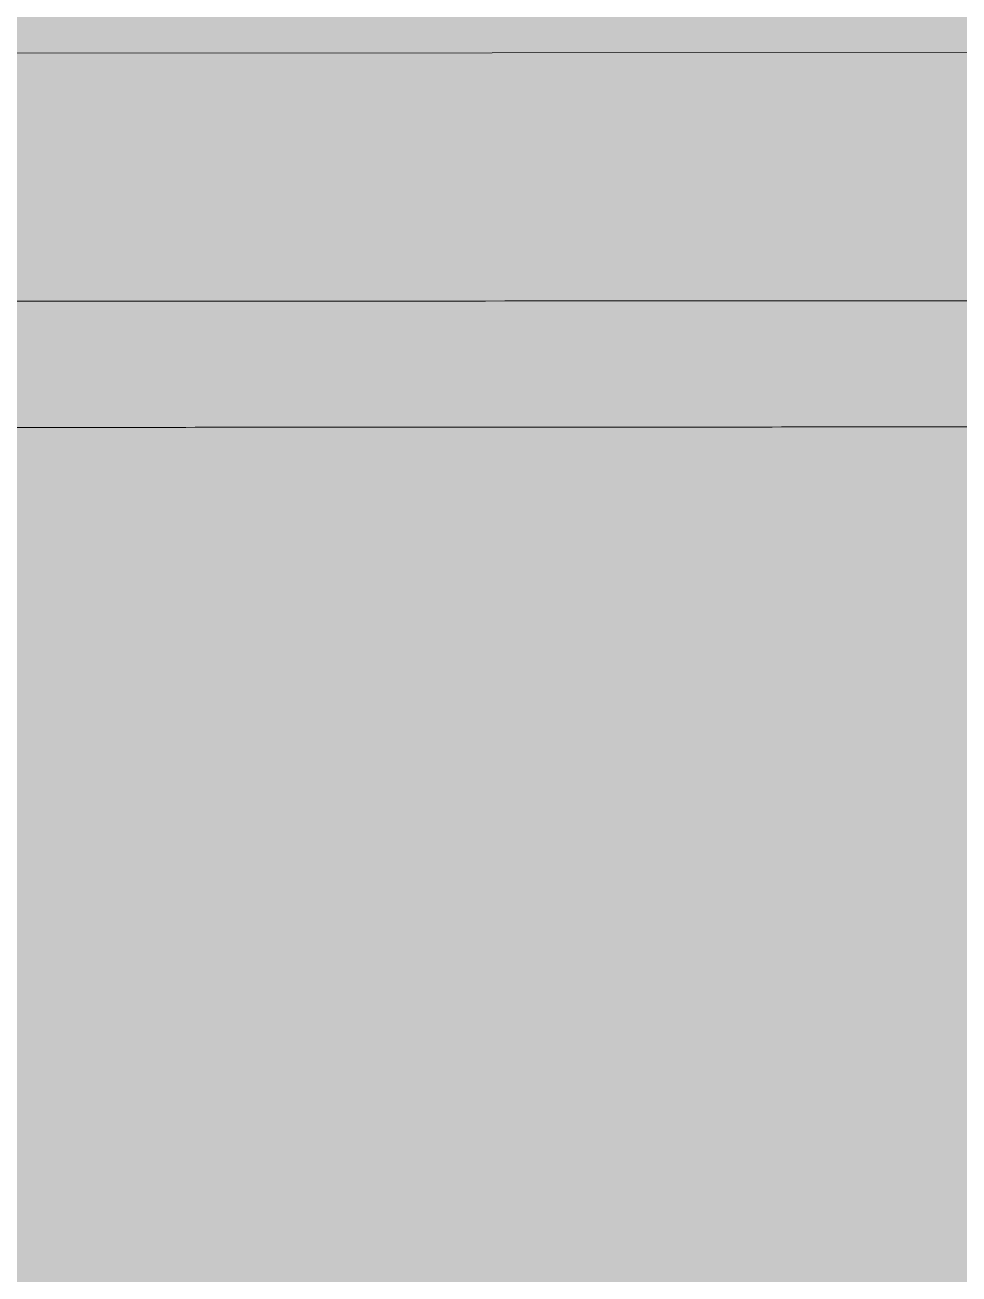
# Model space of a CAD drawing. Header units: millimetres. Extents: x 7964926 to 16080295, y -6277184 to -2986664.
# Drawn here: x 8009003.6 to 8009114.5, y -3080802.2 to -3080653.7 of the extents above; entities that cross this region are included whole.
import ezdxf

# ---------------------------------------------------------------- set-up
doc = ezdxf.new("R2010")
doc.units = ezdxf.units.MM
doc.header["$LTSCALE"] = 2000
doc.header["$MEASUREMENT"] = 0
doc.linetypes.add('160531_SATTVA BANDAPURA_base PLAN$0$160531_SATTVA BANDAPURA_base PLAN$0$PHANTOM', pattern=[63.5, 31.75, -6.35, 6.35, -6.35, 6.35, -6.35])
doc.layers.add('L - paving', color=9, linetype='Continuous', lineweight=5)
doc.layers.add('L-HATCH', color=8, linetype='Continuous', lineweight=5)

# ---------------------------------------------------------------- blocks, each defined once
blk = doc.blocks.new('gym')
at = {"linetype": '160531_SATTVA BANDAPURA_base PLAN$0$160531_SATTVA BANDAPURA_base PLAN$0$PHANTOM', "lineweight": 0}
blk.add_line((-2876.32, -1.56), (-4476.5, -2.46), dxfattribs=at)
at = {"linetype": 'Continuous', "lineweight": 15}
for points in [[(-3565.07, -31.45), (-2980.74, -31.12)], [(-3546.31, -46.44), (-3404.75, -46.36)]]:
    blk.add_open_spline(points, degree=1, dxfattribs=at)

msp = doc.modelspace()

# ---------------------------------------------------------------- hatches: boundary and pattern name
at = {"layer": 'L - paving'}
h = msp.add_hatch(dxfattribs=at)
h.set_pattern_fill('ANSI36', color=37, scale=1000)
h.paths.add_polyline_path([(7997249.07, -3079450.78), (7997249.07, -3078947.26), (7999248.19, -3078947.26), (7999248.19, -3079450.78)], flags=16)
h.paths.add_polyline_path([(8000120.75, -3079437.9), (8000120.75, -3078934.38), (8002119.87, -3078934.38), (8002119.87, -3079437.9)], flags=16)
h.paths.add_polyline_path([(8015248.98, -3079419.06), (8015248.98, -3078915.54), (8017248.09, -3078915.54), (8017248.09, -3079419.06)], flags=16)
h.paths.add_polyline_path([(8018120.65, -3079406.18), (8018120.65, -3078902.67), (8020119.77, -3078902.67), (8020119.77, -3079406.18)], flags=16)
h.paths.add_polyline_path([(7999236.28, -3080456.15), (7999236.28, -3081256.15), (7998436.28, -3081256.15), (7998436.28, -3080456.15)], flags=16)
h.paths.add_polyline_path([(8022495, -3080470.58), (8022495, -3079512), (8023637.09, -3079512), (8023636.13, -3080473.42)])
h.paths.add_polyline_path([(7993153.39, -3080728.49), (7993153.39, -3080434.64), (7993447.24, -3080434.64), (7993447.24, -3080728.49)], flags=16)
h.paths.add_polyline_path([(8007659.24, -3081506.43), (8007659.24, -3081212.58), (8007953.09, -3081212.58), (8007953.09, -3081506.43)], flags=16)
h.paths.add_polyline_path([(8022154.16, -3081211.82), (8022448, -3081211.82), (8022448, -3081505.66), (8022154.16, -3081505.66)], flags=16)
h.paths.add_polyline_path([(8017889.53, -3079143.18), (8017889.53, -3079543.18), (8017489.53, -3079543.18), (8017489.53, -3079143.18)], flags=16)
h.paths.add_polyline_path([(8020361.12, -3079138.13), (8020761.12, -3079138.13), (8020761.12, -3079538.13), (8020361.12, -3079538.13)], flags=16)
h.paths.add_polyline_path([(7999889.63, -3079174.9), (7999889.63, -3079574.9), (7999489.63, -3079574.9), (7999489.63, -3079174.9)], flags=16)
h.paths.add_polyline_path([(7997011.95, -3079179.96), (7997011.95, -3079579.96), (7996611.95, -3079579.96), (7996611.95, -3079179.96)], flags=16)
edge = h.paths.add_edge_path()
edge.add_arc((7997107.17, -3072809.97), 8900, 253.968729, 267.611384)
edge.add_line((7996736.24, -3081702.23), (7996736.24, -3080509.97))
edge.add_line((7996736.24, -3080509.97), (7998136.24, -3080509.97))
edge.add_line((7998136.24, -3080509.97), (7998136.24, -3081709.97))
edge.add_line((7998136.24, -3081709.97), (8001236.23, -3081709.97))
edge.add_line((8001236.23, -3081709.97), (8001236.23, -3080509.96))
edge.add_line((8001236.23, -3080509.96), (8002636.23, -3080509.96))
edge.add_line((8002636.23, -3080509.96), (8002636.23, -3081709.97))
edge.add_line((8002636.23, -3081709.97), (8005736.22, -3081709.97))
edge.add_line((8005736.22, -3081709.97), (8005736.22, -3080509.96))
edge.add_line((8005736.22, -3080509.96), (8007136.22, -3080509.96))
edge.add_line((8007136.22, -3080509.96), (8007136.22, -3081711.18))
edge.add_line((8007136.22, -3081711.18), (8010236.21, -3081711.18))
edge.add_line((8010236.21, -3081711.18), (8010236.21, -3080509.96))
edge.add_line((8010236.21, -3080509.96), (8011636.21, -3080509.96))
edge.add_line((8011636.21, -3080509.96), (8011636.21, -3081709.97))
edge.add_line((8011636.21, -3081709.97), (8011636.69, -3081709.97))
edge.add_line((8011636.69, -3081709.97), (8011636.69, -3080909.97))
edge.add_line((8011636.69, -3080909.97), (8012436.69, -3080909.97))
edge.add_line((8012436.69, -3080909.97), (8012436.69, -3081709.97))
edge.add_line((8012436.69, -3081709.97), (8014736.2, -3081709.97))
edge.add_line((8014736.2, -3081709.97), (8014736.2, -3080509.96))
edge.add_line((8014736.2, -3080509.96), (8016136.2, -3080509.96))
edge.add_line((8016136.2, -3080509.96), (8016136.2, -3081709.97))
edge.add_line((8016136.2, -3081709.97), (8019236.19, -3081709.97))
edge.add_line((8019236.19, -3081709.97), (8019236.19, -3080509.96))
edge.add_line((8019236.19, -3080509.96), (8020636.19, -3080509.96))
edge.add_line((8020636.19, -3080509.96), (8020636.19, -3081709.97))
edge.add_line((8020636.19, -3081709.97), (8023636.13, -3081709.97))
edge.add_line((8023636.13, -3081709.97), (8023636.13, -3078632.71))
edge.add_line((8023636.13, -3078632.71), (8021648.36, -3078636.21))
edge.add_line((8021648.36, -3078636.21), (8021648.36, -3079296.46))
edge.add_line((8021648.36, -3079296.46), (8020848.36, -3079296.46))
edge.add_line((8020848.36, -3079296.46), (8020848.36, -3078637.62))
edge.add_line((8020848.36, -3078637.62), (8014852.05, -3078648.19))
edge.add_line((8014852.05, -3078648.19), (8014852.05, -3079148.25))
edge.add_line((8014852.05, -3079148.25), (8015011.85, -3079148.25))
edge.add_line((8015011.85, -3079148.25), (8015011.85, -3079548.25))
edge.add_line((8015011.85, -3079548.25), (8014852.05, -3079548.25))
edge.add_line((8014852.05, -3079548.25), (8014852.05, -3079869.39))
edge.add_line((8014852.05, -3079869.39), (8002535.81, -3079869.39))
edge.add_line((8002535.81, -3079869.39), (8002535.81, -3078669.9))
edge.add_line((8002535.81, -3078669.9), (7992415.75, -3078687.73))
edge.add_line((7992415.75, -3078687.73), (7992419.85, -3081014.39))
edge.add_arc((7992136.25, -3090109.97), 9100, 73.968729, 88.214098, ccw=False)

# ---------------------------------------------------------------- block references
at = {"layer": 'L-HATCH', "color": 2}
msp.add_blockref('gym', (8012545.74, -3080655.13), dxfattribs=at)

doc.saveas('drawing.dxf')
